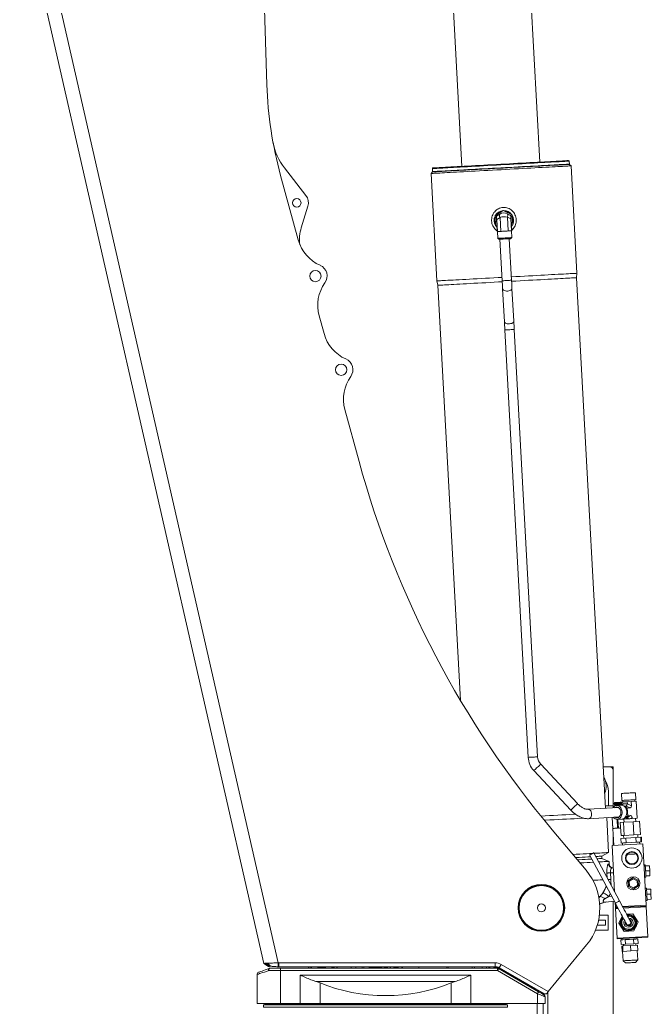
# Model space of a CAD drawing. Header units: millimetres. Extents: x 157 to 416, y 629 to 713.
# Drawn here: x 157.62 to 173.83, y 657.52 to 682.86 of the extents above; entities that cross this region are included whole.
import ezdxf

# ---------------------------------------------------------------- set-up
doc = ezdxf.new("R2010")
doc.units = ezdxf.units.MM

msp = doc.modelspace()

# ---------------------------------------------------------------- linework, layer by layer
at = {"color": 8, "linetype": 'Continuous', "lineweight": 15}
for p, q in [((157.969, 686.195), (164.25, 658.66)), ((173.083, 662.703), (173.098, 662.729)), ((173.105, 662.347), (173.103, 662.35)), ((172.698, 660.837), (172.691, 660.962)), ((172.486, 660.326), (172.518, 660.362)), ((172.743, 660.364), (172.813, 660.368)), ((166.609, 658.559), (166.609, 658.544)), ((166.889, 658.559), (166.889, 658.544)), ((166.915, 658.559), (166.915, 658.519)), ((171.172, 657.903), (171.172, 656.509))]:
    msp.add_line(p, q, dxfattribs=at)
at = {"color": 7, "linetype": 'Continuous', "lineweight": 15}
for p, q in [((157.618, 686.114), (163.885, 658.64)), ((163.805, 686.055), (163.962, 681.19)), ((168.589, 686.063), (168.969, 679.096)), ((170.966, 679.205), (170.586, 686.172)), ((171.73, 679.155), (171.726, 679.231)), ((171.772, 679.109), (171.73, 679.147)), ((171.923, 676.353), (171.772, 679.109)), ((164.314, 678.866), (164.769, 677.207)), ((164.965, 678.347), (164.412, 679.058)), ((168.216, 678.955), (168.178, 678.913)), ((168.178, 678.913), (168.328, 676.157)), ((168.211, 679.039), (168.215, 678.963)), ((164.845, 677.523), (165.015, 678.074)), ((170.032, 677.966), (169.819, 677.828)), ((169.86, 677.819), (169.943, 677.872)), ((170.259, 677.852), (170.032, 677.966)), ((170.131, 677.882), (170.219, 677.838)), ((170.273, 677.598), (170.259, 677.852)), ((169.819, 677.828), (169.833, 677.574)), ((169.855, 677.731), (169.872, 677.423)), ((169.947, 677.786), (169.865, 677.732)), ((169.865, 677.732), (169.882, 677.423)), ((169.947, 677.786), (169.967, 677.428)), ((170.136, 677.796), (170.156, 677.438)), ((170.224, 677.752), (170.136, 677.796)), ((170.224, 677.752), (170.241, 677.443)), ((170.234, 677.752), (170.224, 677.752)), ((170.234, 677.752), (170.251, 677.444)), ((170.244, 677.579), (170.273, 677.598)), ((169.833, 677.574), (169.864, 677.558)), ((169.967, 677.428), (169.882, 677.423)), ((169.884, 677.424), (169.893, 677.249)), ((170.241, 677.443), (170.156, 677.438)), ((170.249, 677.268), (170.239, 677.443)), ((170.241, 677.443), (170.251, 677.444)), ((169.893, 677.249), (169.919, 677.225)), ((169.945, 677.227), (170.003, 676.161)), ((170.243, 676.174), (170.184, 677.24)), ((170.225, 677.242), (170.249, 677.268)), ((171.909, 676.239), (171.923, 676.353)), ((168.328, 676.157), (168.354, 676.045)), ((172.653, 662.622), (171.909, 676.239)), ((168.354, 676.045), (168.936, 665.387)), ((170.014, 675.951), (170.061, 675.108)), ((170.3, 675.121), (170.254, 675.964)), ((165.303, 675.263), (165.429, 674.804)), ((170.072, 674.898), (170.671, 663.932)), ((170.91, 663.945), (170.312, 674.911)), ((165.963, 672.859), (166.329, 671.525)), ((171.939, 662.744), (170.991, 663.756)), ((172.594, 663.69), (172.712, 663.69)), ((172.772, 663.69), (172.594, 663.69)), ((172.594, 663.689), (172.772, 663.689)), ((172.852, 663.689), (172.772, 663.689)), ((172.852, 663.609), (172.852, 663.689)), ((170.816, 663.592), (171.764, 662.58)), ((172.852, 663.609), (172.852, 662.689)), ((172.732, 662.689), (172.732, 663.059)), ((173.062, 663.005), (173.072, 662.826)), ((173.432, 662.845), (173.422, 663.025)), ((172.995, 662.641), (172.203, 662.598)), ((172.732, 662.689), (172.649, 662.689)), ((172.649, 662.688), (172.852, 662.688)), ((172.852, 662.689), (172.732, 662.689)), ((172.852, 662.688), (172.852, 662.689)), ((172.852, 662.649), (172.852, 662.688)), ((172.895, 662.772), (172.876, 662.751)), ((172.876, 662.751), (172.877, 662.731)), ((172.887, 662.731), (172.888, 662.709)), ((172.936, 662.712), (172.936, 662.71)), ((173.058, 662.705), (172.938, 662.698)), ((173.062, 662.785), (173.094, 662.787)), ((173.067, 662.705), (173.062, 662.785)), ((173.094, 662.787), (173.154, 662.79)), ((173.097, 662.737), (173.094, 662.787)), ((173.097, 662.737), (173.216, 662.743)), ((173.102, 662.827), (173.104, 662.787)), ((173.146, 662.679), (173.134, 662.679)), ((173.146, 662.679), (173.179, 662.681)), ((173.215, 662.631), (173.146, 662.679)), ((173.154, 662.79), (173.213, 662.793)), ((173.289, 662.635), (173.184, 662.682)), ((173.213, 662.793), (173.315, 662.799)), ((173.216, 662.743), (173.213, 662.793)), ((173.215, 662.631), (173.289, 662.635)), ((173.226, 662.435), (173.215, 662.631)), ((173.216, 662.736), (173.321, 662.689)), ((173.315, 662.799), (173.446, 662.806)), ((173.321, 662.689), (173.315, 662.799)), ((173.404, 662.804), (173.402, 662.844)), ((173.47, 662.367), (173.446, 662.806)), ((172.216, 662.358), (173.008, 662.402)), ((172.735, 661.489), (172.686, 662.384)), ((172.826, 662.392), (172.865, 661.673)), ((172.826, 662.392), (172.841, 662.108)), ((173.15, 662.379), (173.162, 662.38)), ((173.162, 662.38), (173.226, 662.435)), ((173.162, 662.38), (173.201, 662.382)), ((173.201, 662.382), (173.3, 662.439)), ((173.226, 662.435), (173.3, 662.439)), ((173.337, 662.389), (173.28, 662.356)), ((173.339, 662.36), (173.337, 662.389)), ((172.965, 662.115), (172.953, 662.339)), ((172.957, 662.339), (173.078, 662.345)), ((172.975, 662.34), (172.987, 662.116)), ((173.034, 662.263), (173.113, 662.267)), ((173.034, 662.263), (173.053, 661.923)), ((173.086, 662.346), (173.105, 662.347)), ((173.086, 662.346), (173.086, 662.346)), ((173.111, 662.355), (173.114, 662.347)), ((173.113, 662.267), (173.361, 662.281)), ((173.113, 662.267), (173.131, 661.928)), ((173.114, 662.347), (173.178, 662.351)), ((173.128, 662.348), (173.133, 662.268)), ((173.178, 662.351), (173.241, 662.354)), ((173.28, 662.356), (173.339, 662.36)), ((173.339, 662.36), (173.47, 662.367)), ((173.361, 662.281), (173.531, 662.29)), ((173.361, 662.281), (173.379, 661.941)), ((173.432, 662.284), (173.428, 662.364)), ((173.531, 662.29), (173.549, 661.95)), ((171.286, 662.073), (172.159, 661.033)), ((172.852, 661.672), (172.852, 661.903)), ((173.131, 661.928), (173.053, 661.923)), ((173.121, 661.927), (173.125, 661.857)), ((173.379, 661.941), (173.131, 661.928)), ((173.432, 661.874), (173.178, 661.86)), ((173.549, 661.95), (173.379, 661.941)), ((173.558, 661.881), (173.432, 661.874)), ((173.438, 661.754), (173.432, 661.874)), ((173.485, 661.877), (173.481, 661.947)), ((173.576, 661.882), (173.558, 661.881)), ((173.565, 661.761), (173.558, 661.881)), ((173.583, 661.762), (173.576, 661.882)), ((173.614, 661.714), (172.825, 661.67)), ((172.825, 661.67), (172.89, 660.479)), ((173.178, 661.86), (173.051, 661.853)), ((173.058, 661.733), (173.051, 661.853)), ((173.121, 661.737), (173.058, 661.733)), ((173.092, 661.735), (173.094, 661.685)), ((173.185, 661.74), (173.121, 661.737)), ((173.185, 661.74), (173.178, 661.86)), ((173.311, 661.747), (173.185, 661.74)), ((173.438, 661.754), (173.311, 661.747)), ((173.502, 661.757), (173.438, 661.754)), ((173.565, 661.761), (173.502, 661.757)), ((173.534, 661.709), (173.531, 661.759)), ((173.583, 661.762), (173.565, 661.761)), ((173.7, 660.136), (173.614, 661.714)), ((172.248, 661.426), (172.908, 660.191)), ((173.013, 660.248), (172.354, 661.482)), ((172.559, 661.396), (172.735, 661.489)), ((172.563, 661.336), (172.559, 661.396)), ((172.747, 661.262), (172.563, 661.336)), ((172.751, 661.192), (172.747, 661.262)), ((172.852, 661.097), (172.852, 661.17)), ((173.675, 661.176), (173.643, 661.174)), ((173.677, 661.146), (173.783, 661.152)), ((173.79, 661.022), (173.783, 661.152)), ((172.78, 660.967), (172.863, 660.972)), ((172.78, 660.967), (172.789, 660.802)), ((172.825, 661.097), (172.856, 661.097)), ((173.661, 660.855), (173.692, 660.857)), ((173.684, 661.016), (173.79, 661.022)), ((173.691, 660.887), (173.797, 660.892)), ((173.797, 660.892), (173.79, 661.022)), ((173.36, 660.849), (173.235, 660.767)), ((173.235, 660.767), (173.243, 660.617)), ((173.243, 660.617), (173.377, 660.549)), ((173.362, 660.814), (173.266, 660.751)), ((173.266, 660.751), (173.272, 660.636)), ((173.272, 660.636), (173.375, 660.583)), ((173.494, 660.781), (173.36, 660.849)), ((173.465, 660.762), (173.362, 660.814)), ((173.375, 660.583), (173.472, 660.646)), ((173.377, 660.549), (173.503, 660.631)), ((173.472, 660.646), (173.465, 660.762)), ((173.503, 660.631), (173.494, 660.781)), ((172.743, 660.364), (172.639, 660.303)), ((173.708, 660.577), (173.676, 660.575)), ((173.709, 660.547), (173.815, 660.553)), ((173.716, 660.417), (173.822, 660.423)), ((173.822, 660.423), (173.815, 660.553)), ((173.829, 660.293), (173.822, 660.423)), ((172.657, 660.216), (172.879, 660.244)), ((172.852, 656.69), (172.852, 660.241)), ((172.905, 660.195), (172.911, 660.093)), ((172.911, 660.093), (172.959, 660.095)), ((172.912, 660.073), (172.911, 660.093)), ((173.091, 660.103), (173.7, 660.136)), ((173.701, 660.116), (173.101, 660.083)), ((173.702, 660.096), (173.112, 660.064)), ((173.693, 660.256), (173.725, 660.257)), ((173.7, 660.136), (173.701, 660.116)), ((173.701, 660.116), (173.702, 660.096)), ((173.702, 660.096), (173.743, 659.337)), ((173.724, 660.287), (173.829, 660.293)), ((172.497, 659.879), (172.722, 659.879)), ((172.722, 659.879), (172.722, 659.499)), ((172.969, 660.076), (172.912, 660.073)), ((172.913, 660.053), (172.912, 660.073)), ((172.98, 660.057), (172.913, 660.053)), ((172.955, 659.294), (172.913, 660.053)), ((172.994, 659.677), (173.086, 659.858)), ((173.197, 659.905), (173.355, 659.914)), ((173.355, 659.914), (173.493, 659.704)), ((172.657, 659.627), (172.443, 659.627)), ((172.476, 659.752), (172.657, 659.752)), ((172.657, 659.752), (172.657, 659.627)), ((173.131, 659.467), (172.994, 659.677)), ((173.493, 659.704), (173.379, 659.48)), ((172.722, 659.499), (172.397, 659.499)), ((172.955, 659.294), (173.743, 659.337)), ((173.379, 659.48), (173.131, 659.467)), ((173.255, 659.471), (173.22, 659.472)), ((173.291, 659.476), (173.255, 659.471)), ((173.743, 659.337), (173.745, 659.317)), ((172.169, 659.117), (171.186, 657.92)), ((172.956, 659.274), (172.955, 659.294)), ((173.745, 659.317), (172.956, 659.274)), ((173.048, 659.249), (173.103, 659.252)), ((173.048, 659.249), (173.054, 659.129)), ((173.054, 659.129), (173.164, 659.135)), ((173.076, 659.281), (173.077, 659.251)), ((173.097, 659.091), (173.077, 659.09)), ((173.084, 658.951), (173.077, 659.09)), ((173.295, 659.102), (173.097, 659.091)), ((173.104, 658.952), (173.097, 659.091)), ((173.103, 659.252), (173.157, 659.255)), ((173.114, 659.132), (173.116, 659.092)), ((173.157, 659.255), (173.267, 659.261)), ((173.157, 659.255), (173.164, 659.135)), ((173.164, 659.135), (173.383, 659.147)), ((173.267, 659.261), (173.376, 659.267)), ((173.474, 659.112), (173.295, 659.102)), ((173.303, 658.963), (173.295, 659.102)), ((173.376, 659.267), (173.431, 659.27)), ((173.376, 659.267), (173.383, 659.147)), ((173.383, 659.147), (173.492, 659.153)), ((173.431, 659.27), (173.486, 659.273)), ((173.435, 659.11), (173.433, 659.15)), ((173.457, 659.271), (173.455, 659.301)), ((173.482, 658.972), (173.474, 659.112)), ((173.486, 659.273), (173.492, 659.153)), ((173.104, 658.952), (173.084, 658.951)), ((173.095, 658.951), (173.109, 658.712)), ((173.303, 658.963), (173.104, 658.952)), ((173.482, 658.972), (173.303, 658.963)), ((173.484, 658.732), (173.471, 658.972)), ((163.885, 658.64), (164.005, 658.565)), ((163.928, 658.65), (163.981, 658.654)), ((163.928, 658.65), (164.036, 658.572)), ((163.981, 658.654), (164.059, 658.572)), ((164.25, 658.66), (164.248, 658.56)), ((164.25, 658.66), (164.273, 658.659)), ((164.273, 658.659), (169.826, 658.659)), ((164.273, 658.659), (164.273, 658.559)), ((169.826, 658.659), (169.826, 658.559)), ((169.976, 658.619), (169.926, 658.532)), ((169.976, 658.619), (171.186, 657.92)), ((173.109, 658.712), (173.172, 658.655)), ((173.427, 658.669), (173.484, 658.732)), ((163.709, 658.361), (163.709, 657.619)), ((164.309, 658.459), (164.01, 658.459)), ((164.059, 658.572), (164.036, 658.572)), ((164.04, 658.519), (164.309, 658.519)), ((164.273, 658.559), (164.248, 658.56)), ((164.248, 658.56), (164.273, 658.559)), ((169.826, 658.559), (164.273, 658.559)), ((164.309, 658.459), (164.309, 658.519)), ((164.309, 658.519), (169.881, 658.519)), ((169.881, 658.459), (164.309, 658.459)), ((164.309, 658.459), (164.309, 657.619)), ((164.819, 658.343), (164.819, 657.619)), ((164.819, 658.343), (169.2, 658.343)), ((165.033, 658.559), (165.025, 658.519)), ((165.048, 658.559), (165.04, 658.519)), ((165.702, 658.519), (165.656, 658.559)), ((165.763, 658.54), (165.741, 658.559)), ((165.763, 658.519), (165.763, 658.54)), ((166.129, 658.559), (166.129, 658.519)), ((166.249, 658.559), (166.249, 658.519)), ((166.409, 658.559), (166.409, 658.556)), ((166.409, 658.556), (166.409, 658.519)), ((166.449, 658.519), (166.449, 658.559)), ((166.729, 658.522), (166.529, 658.522)), ((166.889, 658.544), (166.609, 658.544)), ((166.729, 658.538), (166.729, 658.522)), ((166.889, 658.519), (166.889, 658.544)), ((166.909, 658.519), (166.909, 658.559)), ((167.124, 658.519), (167.124, 658.559)), ((167.139, 658.559), (167.139, 658.519)), ((167.429, 658.519), (167.429, 658.559)), ((167.446, 658.559), (167.447, 658.519)), ((167.867, 658.519), (167.866, 658.559)), ((168.584, 658.519), (168.585, 658.559)), ((169.2, 658.343), (169.2, 657.619)), ((169.229, 658.562), (169.229, 658.519)), ((169.289, 658.556), (169.289, 658.519)), ((169.29, 658.554), (169.308, 658.559)), ((169.292, 658.519), (169.292, 658.555)), ((169.492, 658.559), (169.492, 658.519)), ((169.602, 658.559), (169.602, 658.519)), ((169.668, 658.519), (169.653, 658.559)), ((169.696, 658.519), (169.681, 658.559)), ((169.791, 658.559), (169.791, 658.536)), ((169.791, 658.536), (169.816, 658.536)), ((169.816, 658.559), (169.816, 658.519)), ((169.842, 658.556), (169.842, 658.519)), ((169.867, 658.556), (169.867, 658.519)), ((169.881, 658.459), (169.881, 658.519)), ((170.909, 657.865), (169.881, 658.459)), ((169.892, 658.548), (169.892, 658.518)), ((169.911, 658.511), (170.939, 657.917)), ((169.912, 658.539), (169.912, 658.51)), ((171.078, 657.867), (169.926, 658.532)), ((165.223, 658.18), (168.796, 658.18)), ((165.328, 658.142), (165.328, 657.619)), ((168.691, 658.142), (168.691, 657.619)), ((170.902, 657.968), (170.902, 657.939)), ((170.909, 657.865), (170.909, 657.619)), ((171.052, 657.852), (171.052, 657.882)), ((171.186, 657.92), (171.154, 657.881)), ((163.709, 657.619), (164.309, 657.619)), ((163.959, 657.608), (163.879, 657.579)), ((163.879, 657.579), (163.879, 657.519)), ((170.139, 657.579), (163.879, 657.579)), ((170.06, 657.608), (163.959, 657.608)), ((164.009, 657.619), (164.009, 657.608)), ((164.009, 657.619), (164.009, 657.608)), ((164.309, 657.619), (164.819, 657.619)), ((164.819, 657.619), (165.328, 657.619)), ((165.328, 657.619), (168.691, 657.619)), ((168.691, 657.619), (169.2, 657.619)), ((169.2, 657.619), (170.909, 657.619)), ((170.009, 657.608), (170.009, 657.619)), ((170.009, 657.608), (170.009, 657.619)), ((170.139, 657.579), (170.06, 657.608)), ((170.139, 657.519), (170.139, 657.579)), ((170.902, 657.619), (170.902, 657.091)), ((170.909, 657.619), (171.109, 657.619)), ((171.052, 656.532), (171.052, 657.619)), ((171.109, 657.784), (171.109, 657.619)), ((170.139, 657.519), (163.879, 657.519))]:
    msp.add_line(p, q, dxfattribs=at)
at = {"color": 7, "linetype": 'Continuous', "lineweight": 15, "flags": 128}
for points in [[(168.178, 678.913), (168.181, 678.913), (168.192, 678.914), (168.21, 678.914), (168.234, 678.916), (168.266, 678.918), (168.304, 678.92), (168.349, 678.922), (168.4, 678.925), (168.458, 678.928), (168.521, 678.931), (168.59, 678.935), (168.665, 678.939), (168.745, 678.944), (168.829, 678.948), (168.919, 678.953), (169.012, 678.958), (169.109, 678.964), (169.21, 678.969), (169.313, 678.975), (169.42, 678.981), (169.528, 678.986), (169.638, 678.992), (169.75, 678.999), (169.862, 679.005), (169.975, 679.011), (170.088, 679.017), (170.2, 679.023), (170.312, 679.029), (170.422, 679.035), (170.531, 679.041), (170.637, 679.047), (170.74, 679.053), (170.841, 679.058), (170.938, 679.063), (171.032, 679.069), (171.121, 679.073), (171.205, 679.078), (171.285, 679.082), (171.36, 679.086), (171.429, 679.09), (171.493, 679.094), (171.55, 679.097), (171.601, 679.1), (171.646, 679.102), (171.684, 679.104), (171.716, 679.106), (171.741, 679.107), (171.758, 679.108), (171.769, 679.109), (171.772, 679.109)], [(168.216, 678.955), (168.216, 678.955), (168.221, 678.955), (168.233, 678.956), (168.253, 678.957), (168.279, 678.958), (168.312, 678.96), (168.352, 678.962), (168.398, 678.965), (168.451, 678.968), (168.51, 678.971), (168.574, 678.974), (168.645, 678.978), (168.72, 678.982), (168.801, 678.987), (168.887, 678.991), (168.976, 678.996), (169.07, 679.002), (169.168, 679.007), (169.268, 679.012), (169.372, 679.018), (169.478, 679.024), (169.586, 679.03), (169.695, 679.036), (169.806, 679.042), (169.917, 679.048), (170.029, 679.054), (170.14, 679.06), (170.251, 679.066), (170.36, 679.072), (170.468, 679.078), (170.574, 679.084), (170.678, 679.089), (170.778, 679.095), (170.876, 679.1), (170.969, 679.105), (171.059, 679.11), (171.145, 679.115), (171.225, 679.119), (171.301, 679.123), (171.371, 679.127), (171.436, 679.131), (171.495, 679.134), (171.548, 679.137), (171.594, 679.139), (171.634, 679.142), (171.667, 679.143), (171.693, 679.145), (171.712, 679.146), (171.725, 679.146), (171.73, 679.147), (171.73, 679.147)], [(169.967, 679.151), (169.857, 679.145), (169.747, 679.139), (169.638, 679.133), (169.53, 679.127), (169.424, 679.121), (169.32, 679.115), (169.219, 679.11), (169.121, 679.104), (169.026, 679.099), (168.935, 679.094), (168.848, 679.09), (168.766, 679.085), (168.688, 679.081), (168.616, 679.077), (168.549, 679.073), (168.488, 679.07), (168.433, 679.067), (168.383, 679.064), (168.341, 679.062), (168.305, 679.06), (168.275, 679.058), (168.253, 679.057), (168.237, 679.056), (168.228, 679.056), (168.226, 679.056)], [(171.709, 679.246), (171.707, 679.246), (171.698, 679.245), (171.682, 679.244), (171.66, 679.243), (171.63, 679.241), (171.594, 679.239), (171.552, 679.237), (171.502, 679.234), (171.447, 679.231), (171.386, 679.228), (171.319, 679.224), (171.247, 679.221), (171.169, 679.216), (171.087, 679.212), (171, 679.207), (170.909, 679.202), (170.814, 679.197), (170.716, 679.192), (170.615, 679.186), (170.511, 679.18), (170.405, 679.175), (170.297, 679.169), (170.188, 679.163), (170.078, 679.157), (169.967, 679.151)], [(169.947, 677.786), (169.941, 677.8), (169.936, 677.814), (169.933, 677.827), (169.931, 677.84), (169.931, 677.851), (169.933, 677.86), (169.937, 677.867), (169.943, 677.872)], [(170.136, 677.796), (170.141, 677.811), (170.144, 677.825), (170.146, 677.839), (170.146, 677.851), (170.145, 677.862), (170.142, 677.871), (170.137, 677.878), (170.131, 677.882)], [(169.851, 677.801), (169.851, 677.799), (169.851, 677.794), (169.852, 677.786), (169.852, 677.776), (169.853, 677.763), (169.854, 677.748), (169.855, 677.731)], [(169.865, 677.732), (169.863, 677.732), (169.861, 677.732), (169.859, 677.732), (169.857, 677.732), (169.856, 677.732), (169.855, 677.731), (169.855, 677.731), (169.855, 677.731)], [(170.234, 677.752), (170.233, 677.768), (170.232, 677.783), (170.232, 677.796), (170.231, 677.807), (170.231, 677.815), (170.23, 677.82), (170.23, 677.821)], [(170.245, 677.561), (170.255, 677.575), (170.266, 677.593)], [(169.841, 677.57), (169.853, 677.553), (169.865, 677.54)], [(169.882, 677.423), (169.879, 677.423), (169.877, 677.423), (169.876, 677.423), (169.874, 677.423), (169.873, 677.423), (169.872, 677.423), (169.872, 677.423), (169.872, 677.423)], [(170.156, 677.438), (170.134, 677.437), (170.11, 677.436), (170.086, 677.435), (170.061, 677.433), (170.037, 677.432), (170.012, 677.431), (169.989, 677.429), (169.967, 677.428)], [(169.893, 677.249), (169.897, 677.249), (169.907, 677.25), (169.925, 677.251), (169.948, 677.252), (169.977, 677.253), (170.009, 677.255), (170.044, 677.257), (170.08, 677.259), (170.115, 677.261), (170.149, 677.263), (170.18, 677.264), (170.206, 677.266), (170.226, 677.267), (170.24, 677.268), (170.248, 677.268), (170.249, 677.268)], [(169.919, 677.225), (169.923, 677.225), (169.934, 677.226), (169.951, 677.227), (169.973, 677.228), (170.001, 677.23), (170.031, 677.231), (170.064, 677.233), (170.097, 677.235), (170.129, 677.237), (170.158, 677.238), (170.183, 677.24), (170.203, 677.241), (170.217, 677.241), (170.224, 677.242), (170.225, 677.242)], [(170.238, 676.261), (170.238, 676.261), (170.351, 676.267), (170.462, 676.273), (170.573, 676.279), (170.681, 676.285), (170.787, 676.291), (170.891, 676.297), (170.991, 676.302), (171.089, 676.308), (171.182, 676.313), (171.271, 676.318), (171.356, 676.322), (171.436, 676.327), (171.51, 676.331), (171.58, 676.334), (171.643, 676.338), (171.701, 676.341), (171.752, 676.344), (171.797, 676.346), (171.835, 676.348), (171.866, 676.35), (171.891, 676.351), (171.909, 676.352), (171.919, 676.353), (171.923, 676.353)], [(168.328, 676.157), (168.332, 676.157), (168.342, 676.158), (168.36, 676.159), (168.385, 676.16), (168.416, 676.162), (168.454, 676.164), (168.499, 676.166), (168.551, 676.169), (168.608, 676.172), (168.672, 676.176), (168.741, 676.179), (168.815, 676.183), (168.895, 676.188), (168.98, 676.192), (169.069, 676.197), (169.163, 676.202), (169.26, 676.208), (169.36, 676.213), (169.464, 676.219), (169.57, 676.225), (169.679, 676.231), (169.789, 676.237), (169.9, 676.243), (169.998, 676.248)], [(168.354, 676.045), (168.358, 676.045), (168.368, 676.045), (168.386, 676.046), (168.41, 676.048), (168.441, 676.049), (168.479, 676.051), (168.524, 676.054), (168.574, 676.057), (168.631, 676.06), (168.694, 676.063), (168.762, 676.067), (168.836, 676.071), (168.915, 676.075), (168.999, 676.08), (169.087, 676.085), (169.179, 676.09), (169.276, 676.095), (169.375, 676.1), (169.477, 676.106), (169.583, 676.112), (169.69, 676.118), (169.799, 676.124), (169.909, 676.13), (170.004, 676.135)], [(170.003, 676.161), (170.005, 676.133), (170.006, 676.106), (170.008, 676.079), (170.009, 676.052), (170.01, 676.026), (170.012, 676), (170.013, 675.975), (170.014, 675.951)], [(170.254, 675.964), (170.253, 675.988), (170.251, 676.013), (170.25, 676.039), (170.249, 676.065), (170.247, 676.092), (170.246, 676.119), (170.244, 676.146), (170.243, 676.174)], [(170.244, 676.148), (170.355, 676.154), (170.465, 676.16), (170.574, 676.166), (170.681, 676.172), (170.786, 676.177), (170.889, 676.183), (170.988, 676.188), (171.084, 676.194), (171.176, 676.199), (171.265, 676.204), (171.348, 676.208), (171.427, 676.212), (171.501, 676.217), (171.57, 676.22), (171.632, 676.224), (171.689, 676.227), (171.74, 676.23), (171.784, 676.232), (171.822, 676.234), (171.853, 676.236), (171.878, 676.237), (171.895, 676.238), (171.906, 676.239), (171.909, 676.239)], [(170.061, 675.108), (170.062, 675.084), (170.063, 675.059), (170.065, 675.033), (170.066, 675.007), (170.068, 674.98), (170.069, 674.953), (170.07, 674.926), (170.072, 674.898)], [(170.312, 674.911), (170.31, 674.939), (170.309, 674.966), (170.307, 674.993), (170.306, 675.02), (170.304, 675.046), (170.303, 675.072), (170.301, 675.097), (170.3, 675.121)], [(173.122, 663.009), (173.097, 663.007), (173.079, 663.006), (173.067, 663.006), (173.062, 663.005), (173.062, 663.005)], [(173.422, 663.025), (173.421, 663.025), (173.415, 663.025), (173.402, 663.024), (173.382, 663.023), (173.356, 663.021), (173.326, 663.02), (173.292, 663.018), (173.256, 663.016), (173.22, 663.014), (173.184, 663.012), (173.151, 663.01), (173.122, 663.009)], [(172.841, 662.633), (172.853, 662.65), (172.874, 662.672), (172.898, 662.688), (172.924, 662.696), (172.951, 662.698), (172.978, 662.692), (173.004, 662.679), (173.027, 662.66), (173.047, 662.634), (173.063, 662.604), (173.074, 662.571), (173.08, 662.535), (173.081, 662.498), (173.076, 662.463), (173.066, 662.43), (173.051, 662.4), (173.032, 662.375), (173.009, 662.356), (172.984, 662.344), (172.957, 662.339), (172.957, 662.339)], [(173.064, 662.761), (173.047, 662.76), (173.01, 662.758), (172.976, 662.756), (172.945, 662.755), (172.919, 662.753), (172.898, 662.752), (172.884, 662.751), (172.877, 662.751), (172.876, 662.751)], [(173.065, 662.741), (173.048, 662.74), (173.011, 662.738), (172.977, 662.736), (172.946, 662.735), (172.92, 662.733), (172.899, 662.732), (172.885, 662.731), (172.878, 662.731), (172.877, 662.731)], [(173.066, 662.719), (173.041, 662.718), (173.005, 662.716), (172.973, 662.714), (172.944, 662.712), (172.92, 662.711), (172.903, 662.71), (172.892, 662.71), (172.888, 662.709)], [(172.888, 662.635), (172.896, 662.642), (172.917, 662.653), (172.94, 662.658), (172.963, 662.656), (172.986, 662.647), (173.006, 662.631), (173.024, 662.61), (173.038, 662.584), (173.047, 662.555), (173.051, 662.524), (173.051, 662.493), (173.045, 662.463), (173.034, 662.436), (173.018, 662.413), (173, 662.395), (172.978, 662.383), (172.955, 662.379), (172.955, 662.379)], [(173.063, 662.781), (173.03, 662.779), (172.995, 662.777), (172.965, 662.776), (172.938, 662.774), (172.917, 662.773), (172.903, 662.772), (172.896, 662.772), (172.895, 662.772)], [(173.066, 662.717), (173.043, 662.716), (173.01, 662.714), (172.98, 662.712), (172.955, 662.711), (172.936, 662.71), (172.924, 662.709), (172.92, 662.709)], [(173.058, 662.705), (173.072, 662.705), (173.098, 662.699), (173.124, 662.686), (173.147, 662.666), (173.167, 662.641), (173.183, 662.611), (173.195, 662.577), (173.201, 662.541), (173.201, 662.505), (173.197, 662.469), (173.186, 662.436), (173.171, 662.406), (173.152, 662.382), (173.13, 662.363), (173.104, 662.35), (173.078, 662.345), (173.078, 662.345)], [(173.132, 662.829), (173.107, 662.828), (173.089, 662.827), (173.077, 662.826), (173.072, 662.826), (173.072, 662.826)], [(173.432, 662.845), (173.431, 662.845), (173.425, 662.845), (173.411, 662.844), (173.391, 662.843), (173.366, 662.842), (173.335, 662.84), (173.302, 662.838), (173.266, 662.836), (173.23, 662.834), (173.194, 662.832), (173.161, 662.831), (173.132, 662.829)], [(170.996, 662.425), (171.104, 662.431), (171.214, 662.437), (171.323, 662.443), (171.43, 662.449), (171.535, 662.455), (171.638, 662.46), (171.737, 662.466), (171.833, 662.471), (171.886, 662.474)], [(171.084, 662.317), (171.113, 662.318), (171.224, 662.324), (171.334, 662.33), (171.443, 662.336), (171.549, 662.342), (171.653, 662.348), (171.753, 662.353), (171.85, 662.358), (171.944, 662.363), (172.033, 662.368), (172.097, 662.372)], [(173.114, 662.347), (173.112, 662.347), (173.109, 662.347), (173.105, 662.347)], [(173.28, 662.356), (173.267, 662.356), (173.254, 662.355), (173.241, 662.354)], [(172.965, 662.115), (172.939, 662.113), (172.915, 662.112), (172.895, 662.111), (172.877, 662.11), (172.863, 662.109), (172.852, 662.109), (172.845, 662.108), (172.841, 662.108)], [(173.042, 662.119), (173.016, 662.118), (172.987, 662.116)], [(171.818, 661.439), (171.9, 661.444), (171.994, 661.449), (172.083, 661.454), (172.168, 661.458), (172.247, 661.463), (172.322, 661.467), (172.324, 661.467)], [(171.885, 661.359), (171.893, 661.359), (171.977, 661.364), (172.057, 661.368), (172.132, 661.372), (172.202, 661.376), (172.266, 661.38), (172.272, 661.38)], [(172.272, 661.38), (172.266, 661.38), (172.202, 661.376), (172.132, 661.372), (172.057, 661.368), (171.977, 661.364), (171.893, 661.359), (171.885, 661.359)], [(172.354, 661.482), (172.35, 661.481), (172.341, 661.476), (172.327, 661.468), (172.31, 661.459), (172.291, 661.449), (172.274, 661.44), (172.26, 661.433), (172.251, 661.428), (172.248, 661.426), (172.248, 661.426)], [(172.361, 661.469), (172.391, 661.47), (172.455, 661.474), (172.512, 661.477), (172.564, 661.48), (172.608, 661.482), (172.647, 661.484), (172.678, 661.486), (172.703, 661.487), (172.72, 661.488), (172.731, 661.489), (172.735, 661.489)], [(172.404, 661.387), (172.423, 661.388), (172.463, 661.39), (172.496, 661.392), (172.522, 661.394), (172.542, 661.395), (172.554, 661.395), (172.559, 661.396), (172.559, 661.396)], [(172.559, 661.396), (172.559, 661.396), (172.554, 661.395), (172.542, 661.395), (172.522, 661.394), (172.496, 661.392), (172.463, 661.39), (172.423, 661.388), (172.404, 661.387)], [(173.328, 661.448), (173.293, 661.446), (173.26, 661.444), (173.23, 661.442), (173.213, 661.441)], [(173.443, 661.454), (173.426, 661.453), (173.395, 661.451), (173.362, 661.449), (173.328, 661.448)], [(172.303, 661.322), (172.269, 661.32), (172.205, 661.316), (172.135, 661.312), (172.06, 661.308), (171.98, 661.304), (171.934, 661.301)], [(172.347, 661.24), (172.335, 661.239), (172.26, 661.235), (172.18, 661.231), (172.095, 661.226), (172.006, 661.221), (172.001, 661.221)], [(172.563, 661.336), (172.562, 661.336), (172.557, 661.335), (172.545, 661.335), (172.525, 661.334), (172.499, 661.332), (172.466, 661.33), (172.436, 661.329)], [(172.747, 661.262), (172.743, 661.261), (172.733, 661.261), (172.715, 661.26), (172.691, 661.259), (172.659, 661.257), (172.621, 661.255), (172.576, 661.252), (172.525, 661.25), (172.479, 661.247)], [(173.675, 661.176), (173.675, 661.176), (173.675, 661.17), (173.676, 661.157), (173.677, 661.138), (173.678, 661.113), (173.68, 661.083), (173.682, 661.051), (173.684, 661.016)], [(173.684, 661.016), (173.686, 660.982), (173.687, 660.949), (173.689, 660.92), (173.69, 660.895), (173.691, 660.875), (173.692, 660.862), (173.692, 660.857), (173.692, 660.857)], [(173.708, 660.577), (173.708, 660.577), (173.708, 660.571), (173.709, 660.558), (173.71, 660.539), (173.711, 660.514), (173.713, 660.484), (173.715, 660.452), (173.716, 660.417)], [(173.716, 660.417), (173.718, 660.383), (173.72, 660.35), (173.722, 660.321), (173.723, 660.295), (173.724, 660.276), (173.725, 660.263), (173.725, 660.258), (173.725, 660.257)], [(172.908, 660.191), (172.939, 660.132), (172.971, 660.073), (173.001, 660.016), (173.03, 659.962), (173.058, 659.91), (173.084, 659.861), (173.108, 659.817), (173.129, 659.777), (173.147, 659.743), (173.162, 659.714), (173.175, 659.692), (173.183, 659.675), (173.189, 659.665), (173.191, 659.662)], [(173.296, 659.719), (173.295, 659.722), (173.289, 659.732), (173.28, 659.748), (173.268, 659.771), (173.253, 659.8), (173.235, 659.834), (173.213, 659.874), (173.19, 659.918), (173.164, 659.966), (173.136, 660.018), (173.107, 660.073), (173.076, 660.13), (173.045, 660.189), (173.013, 660.248)], [(173.164, 659.711), (173.164, 659.71), (173.162, 659.686)], [(163.885, 658.64), (163.886, 658.64), (163.888, 658.641), (163.891, 658.642), (163.896, 658.643), (163.902, 658.644), (163.91, 658.646), (163.918, 658.648), (163.928, 658.65)], [(173.109, 658.712), (173.112, 658.712), (173.123, 658.712), (173.14, 658.713), (173.164, 658.715), (173.192, 658.716), (173.224, 658.718), (173.26, 658.72), (173.296, 658.722), (173.333, 658.724), (173.368, 658.726), (173.401, 658.727), (173.429, 658.729), (173.452, 658.73), (173.47, 658.731), (173.48, 658.732), (173.484, 658.732), (173.484, 658.732)], [(173.427, 658.669), (173.426, 658.669), (173.419, 658.668), (173.405, 658.668), (173.384, 658.666), (173.359, 658.665), (173.33, 658.664), (173.3, 658.662), (173.269, 658.66), (173.24, 658.659), (173.215, 658.657), (173.194, 658.656), (173.18, 658.655), (173.173, 658.655), (173.172, 658.655)], [(164.01, 658.459), (163.952, 658.44), (163.898, 658.422), (163.85, 658.407), (163.808, 658.393), (163.773, 658.382), (163.746, 658.372), (163.726, 658.366), (163.714, 658.362), (163.709, 658.361)], [(163.749, 658.417), (163.753, 658.418), (163.764, 658.422), (163.782, 658.429), (163.806, 658.438), (163.838, 658.449), (163.876, 658.463), (163.919, 658.479), (163.967, 658.496), (164.02, 658.515)], [(164.036, 658.572), (164.029, 658.57), (164.022, 658.569), (164.017, 658.568), (164.013, 658.567), (164.009, 658.566), (164.007, 658.565), (164.005, 658.565), (164.005, 658.565)], [(164.01, 658.459), (164.008, 658.469), (164.007, 658.479), (164.006, 658.488), (164.007, 658.496), (164.009, 658.503), (164.012, 658.509), (164.015, 658.513), (164.02, 658.515)], [(164.01, 658.459), (164.011, 658.471), (164.012, 658.482), (164.015, 658.492), (164.019, 658.502), (164.023, 658.509), (164.029, 658.515), (164.034, 658.518), (164.04, 658.519)], [(165.117, 658.559), (165.096, 658.536), (165.084, 658.52)], [(165.655, 658.52), (165.625, 658.556), (165.622, 658.559)], [(166.782, 658.519), (166.763, 658.526), (166.729, 658.538)], [(166.983, 658.559), (166.988, 658.551), (167.001, 658.538), (167.016, 658.533), (167.031, 658.535), (167.046, 658.544), (167.057, 658.559)], [(169.29, 658.554), (169.29, 658.555), (169.289, 658.556), (169.289, 658.559), (169.289, 658.559)], [(169.881, 658.459), (169.887, 658.469), (169.892, 658.479), (169.898, 658.488), (169.902, 658.496), (169.906, 658.502), (169.909, 658.507), (169.91, 658.51), (169.911, 658.511)], [(170.909, 657.865), (170.915, 657.875), (170.921, 657.885), (170.926, 657.894), (170.931, 657.902), (170.934, 657.908), (170.937, 657.913), (170.939, 657.916), (170.939, 657.917)], [(171.109, 657.784), (171.106, 657.786), (171.094, 657.791), (171.076, 657.798), (171.051, 657.808), (171.021, 657.82), (170.986, 657.834), (170.948, 657.85), (170.909, 657.865)], [(170.939, 657.917), (170.967, 657.901), (170.993, 657.886), (171.017, 657.872), (171.038, 657.86), (171.056, 657.85), (171.069, 657.843), (171.077, 657.838), (171.079, 657.836)]]:
    msp.add_lwpolyline(points, dxfattribs=at)
at = {"color": 8, "linetype": 'Continuous', "lineweight": 15, "flags": 128}
for points in [[(169.968, 679.135), (169.857, 679.129), (169.746, 679.123), (169.636, 679.117), (169.527, 679.111), (169.42, 679.105), (169.315, 679.099), (169.213, 679.093), (169.114, 679.088), (169.018, 679.083), (168.926, 679.078), (168.839, 679.073), (168.756, 679.068), (168.677, 679.064), (168.604, 679.06), (168.537, 679.057), (168.475, 679.053), (168.419, 679.05), (168.37, 679.047), (168.327, 679.045), (168.29, 679.043), (168.26, 679.041), (168.238, 679.04), (168.222, 679.039), (168.213, 679.039), (168.211, 679.039)], [(171.726, 679.231), (171.724, 679.231), (171.715, 679.23), (171.699, 679.229), (171.676, 679.228), (171.646, 679.226), (171.61, 679.224), (171.567, 679.222), (171.517, 679.219), (171.462, 679.216), (171.4, 679.213), (171.332, 679.209), (171.259, 679.205), (171.181, 679.201), (171.098, 679.196), (171.01, 679.192), (170.918, 679.187), (170.823, 679.181), (170.724, 679.176), (170.621, 679.17), (170.517, 679.165), (170.41, 679.159), (170.301, 679.153), (170.191, 679.147), (170.08, 679.141), (169.968, 679.135)], [(171.73, 679.155), (171.728, 679.155), (171.719, 679.154), (171.703, 679.153), (171.68, 679.152), (171.651, 679.15), (171.614, 679.148), (171.571, 679.146), (171.522, 679.143), (171.466, 679.14), (171.404, 679.137), (171.336, 679.133), (171.263, 679.129), (171.185, 679.125), (171.102, 679.12), (171.014, 679.116), (170.923, 679.111), (170.827, 679.105), (170.728, 679.1), (170.626, 679.094), (170.521, 679.089), (170.414, 679.083), (170.305, 679.077), (170.195, 679.071), (170.084, 679.065), (169.972, 679.059)], [(169.972, 679.059), (169.861, 679.053), (169.75, 679.047), (169.64, 679.041), (169.531, 679.035), (169.424, 679.029), (169.319, 679.023), (169.217, 679.018), (169.118, 679.012), (169.022, 679.007), (168.931, 679.002), (168.843, 678.997), (168.76, 678.993), (168.682, 678.988), (168.609, 678.984), (168.541, 678.981), (168.479, 678.977), (168.423, 678.974), (168.374, 678.972), (168.331, 678.969), (168.294, 678.967), (168.265, 678.966), (168.242, 678.964), (168.226, 678.963), (168.217, 678.963), (168.215, 678.963)], [(170.003, 676.161), (170.004, 676.161), (170.011, 676.161), (170.026, 676.162), (170.046, 676.163), (170.072, 676.164), (170.1, 676.166), (170.13, 676.168), (170.16, 676.169), (170.187, 676.171), (170.21, 676.172), (170.228, 676.173), (170.239, 676.174), (170.243, 676.174)], [(170.014, 675.951), (170.016, 675.944), (170.024, 675.929), (170.039, 675.917), (170.06, 675.907), (170.086, 675.901), (170.115, 675.897), (170.145, 675.898), (170.174, 675.903), (170.201, 675.91), (170.224, 675.921), (170.241, 675.934), (170.251, 675.949), (170.254, 675.964)], [(170.061, 675.108), (170.062, 675.101), (170.07, 675.086), (170.085, 675.074), (170.106, 675.064), (170.132, 675.058), (170.161, 675.054), (170.191, 675.055), (170.22, 675.06), (170.247, 675.067), (170.27, 675.078), (170.287, 675.091), (170.297, 675.106), (170.3, 675.121)], [(170.072, 674.898), (170.073, 674.898), (170.08, 674.899), (170.095, 674.9), (170.115, 674.901), (170.141, 674.902), (170.169, 674.904), (170.199, 674.905), (170.229, 674.907), (170.256, 674.908), (170.279, 674.91), (170.297, 674.911), (170.308, 674.911), (170.312, 674.911)], [(170.671, 663.932), (170.672, 663.932), (170.679, 663.932), (170.694, 663.933), (170.714, 663.934), (170.74, 663.935), (170.768, 663.937), (170.798, 663.939), (170.828, 663.94), (170.855, 663.942), (170.878, 663.943), (170.896, 663.944), (170.907, 663.945), (170.91, 663.945)], [(170.816, 663.592), (170.817, 663.593), (170.822, 663.598), (170.833, 663.608), (170.848, 663.622), (170.866, 663.639), (170.887, 663.659), (170.909, 663.679), (170.931, 663.699), (170.95, 663.718), (170.967, 663.734), (170.98, 663.746), (170.988, 663.753), (170.991, 663.756), (170.991, 663.756)], [(171.764, 662.58), (171.764, 662.581), (171.77, 662.586), (171.781, 662.596), (171.796, 662.61), (171.814, 662.627), (171.835, 662.647), (171.857, 662.667), (171.878, 662.687), (171.898, 662.706), (171.915, 662.722), (171.928, 662.734), (171.936, 662.741), (171.939, 662.744)], [(172.239, 662.59), (172.217, 662.597), (172.203, 662.598)], [(172.216, 662.358), (172.236, 662.362), (172.256, 662.374), (172.274, 662.391), (172.287, 662.415), (172.296, 662.442), (172.299, 662.472), (172.297, 662.502), (172.289, 662.53), (172.276, 662.555), (172.259, 662.576), (172.239, 662.59)], [(172.587, 660.791), (172.574, 660.79), (172.519, 660.787), (172.457, 660.783), (172.39, 660.78), (172.332, 660.777)], [(172.518, 660.362), (172.486, 660.36), (172.481, 660.36)], [(173.013, 660.248), (173.01, 660.246), (173.001, 660.241), (172.987, 660.234), (172.97, 660.224), (172.951, 660.215), (172.934, 660.205), (172.92, 660.198), (172.911, 660.193), (172.908, 660.191)]]:
    msp.add_lwpolyline(points, dxfattribs=at)
at = {"color": 7, "linetype": 'Continuous', "lineweight": 15}
for centre, radius in [((164.728, 678.163), 0.11), ((165.208, 676.282), 0.145), ((165.869, 673.879), 0.145), ((173.333, 661.348), 0.26), ((173.333, 661.348), 0.167), ((173.333, 661.348), 0.152), ((173.369, 660.699), 0.17), ((171.009, 660.069), 0.6), ((171.009, 660.069), 0.599), ((171.009, 660.069), 0.59), ((171.009, 660.069), 0.571), ((171.009, 660.069), 0.102)]:
    msp.add_circle(centre, radius, dxfattribs=at)
for centre, radius, start, end in [((173.957, 681.513), 10, 181.85, 195.35), ((165.597, 679.978), 1.5, 190.3989, 217.85), ((171.71, 679.23), 0.016, 3.1256, 93.1256), ((171.722, 679.154), 0.008, 273.1256, 3.1256), ((168.227, 679.04), 0.016, 93.1256, 183.1256), ((168.223, 678.963), 0.008, 183.1256, 273.1256), ((164.728, 678.163), 0.3, 342.85, 37.85), ((170.046, 677.713), 0.25, 94.768, 151.4832), ((170.046, 677.713), 0.235, 102.5436, 143.7076), ((170.046, 677.713), 0.19, 63.2628, 122.9884), ((170.046, 677.713), 0.25, 34.768, 91.4832), ((170.046, 677.713), 0.235, 42.5436, 83.7076), ((170.21, 677.82), 0.02, 3.1256, 63.2628), ((170.046, 677.713), 0.25, 334.768, 31.4832), ((170.046, 677.713), 0.25, 154.768, 211.4832), ((170.046, 677.713), 0.235, 162.5436, 203.7076), ((169.871, 677.802), 0.02, 122.9884, 183.1256), ((170.046, 677.713), 0.235, 342.5436, 23.7076), ((165.8, 677.228), 1, 162.85, 188.0984), ((165.733, 677.472), 1, 195.35, 246.1773), ((165.208, 676.282), 0.3, 324.5227, 66.1773), ((166.267, 675.528), 1, 144.5227, 195.35), ((166.393, 675.069), 1, 195.35, 246.2502), ((165.869, 673.879), 0.3, 324.4498, 66.2502), ((166.927, 673.123), 1, 144.4498, 195.35), ((190.437, 678.143), 25, 195.35, 220), ((171.21, 663.961), 0.54, 183.1256, 223.1256), ((171.21, 663.961), 0.3, 183.1256, 223.1256), ((172.772, 663.609), 0.08, 0, 90), ((172.222, 663.189), 0.45, 335.5671, 30.6841), ((172.222, 663.059), 0.51, 0, 34.1832), ((172.922, 662.683), 0.026, 93.1256, 172.6541), ((172.958, 662.465), 0.126, 214.6583, 269.5156), ((172.952, 662.465), 0.0863, 233.3008, 272.0185), ((173.017, 662.522), 0.19, 334.5948, 31.6564), ((171.009, 660.069), 1.5, 320.6217, 40), ((173.243, 659.69), 0.19, 183.1256, 99.7171), ((173.243, 659.69), 0.22, 83.7812, 102.47), ((173.243, 659.69), 0.22, 22.6178, 43.8977), ((173.243, 659.69), 0.22, 142.3535, 163.6334), ((173.243, 659.69), 0.22, 202.6178, 223.8977), ((173.243, 659.69), 0.19, 136.5341, 183.1256), ((173.243, 659.69), 0.119, 148.404, 183.1256), ((173.243, 659.69), 0.119, 183.1256, 87.8472), ((173.243, 659.69), 0.082, 183.1256, 71.0959), ((173.243, 659.69), 0.06, 208.1256, 28.1256), ((173.243, 659.69), 0.22, 322.3535, 343.6334), ((169.826, 658.359), 0.3, 60, 90), ((163.769, 658.361), 0.06, 110, 180), ((164.04, 658.459), 0.06, 90, 110), ((165.369, 658.192), 0.355, 67.092, 113.1946), ((166.894, 658.605), 0.0614, 265.3584, 284.1683), ((167.023, 658.576), 0.0587, 197.2305, 257.7401), ((167.006, 658.579), 0.0617, 283.8487, 341.1807), ((167.269, 658.602), 0.0831, 210.9787, 264.9902), ((167.269, 658.602), 0.0692, 218.1759, 321.8241), ((167.269, 658.602), 0.0831, 275.0098, 329.0213), ((169.826, 658.359), 0.2, 60, 90), ((169.881, 658.459), 0.06, 60, 90), ((171.108, 657.919), 0.06, 240, 320.6217), ((171.049, 657.784), 0.06, 0, 60)]:
    msp.add_arc(centre, radius, start, end, dxfattribs=at)
at = {"color": 8, "linetype": 'Continuous', "lineweight": 15}
for centre, radius, start, end in [((167.544, 660.351), 5.265, 3.2129, 4.9063), ((173.243, 659.69), 0.21, 134.7271, 183.1256), ((173.243, 659.69), 0.21, 183.1256, 101.524), ((173.243, 659.69), 0.17, 183.1256, 97.4583), ((173.243, 659.69), 0.17, 138.7929, 183.1256)]:
    msp.add_arc(centre, radius, start, end, dxfattribs=at)
at = {"color": 7, "linetype": 'Continuous', "lineweight": 15}
for centre, major_axis, ratio, start_param, end_param in [((170.215, 677.728), (0.004, 0.11), 0.07353, 4.928947, 6.249201), ((169.876, 677.71), (-0.016, 0.109), 0.07353, 0.033984, 1.354238), ((170.046, 677.713), (0.19, 0.01), 0.473684, 1.049592, 2.092001), ((173.045, 662.734), (-0.0337, 0.0533), 0.775442, 3.645832, 4.17798), ((173.134, 662.739), (-0.0033, 0.0599), 0.618034, 1.570796, 1.697136), ((173.099, 662.737), (0.0891, -0.052), 0.226601, 5.952043, 6.078383), ((173.188, 662.742), (0.0111, 0.0603), 0.461062, 3.37849, 4.696606), ((173.099, 662.737), (0.117, 0.006), 0.51117, 6.156845, 6.283185), ((173.273, 662.704), (-0.0228, 0.0671), 0.618966, 2.970421, 4.288537), ((173.292, 662.37), (0.0153, 0.0692), 0.618966, 5.136241, 6.454357), ((164.819, 657.539), (1, 0), 0.700208, 1.036182, 1.154803), ((167.009, 660.13), (3.3, 0), 0.700208, 4.177774, 5.247003), ((169.2, 657.539), (1, 0), 0.700208, 1.98679, 2.105411)]:
    msp.add_ellipse(centre, major_axis=major_axis, ratio=ratio, start_param=start_param, end_param=end_param, dxfattribs=at)
for points, knots in [([(169.871, 677.441), (169.859, 677.449), (169.829, 677.47), (169.792, 677.515), (169.759, 677.57), (169.738, 677.631), (169.729, 677.696), (169.731, 677.761), (169.746, 677.824), (169.772, 677.883), (169.809, 677.935), (169.854, 677.979), (169.907, 678.012), (169.966, 678.035), (170.007, 678.04), (170.028, 678.042)], [0, 0, 0, 0, 0.054835, 0.133673, 0.213037, 0.292797, 0.372881, 0.452774, 0.532676, 0.611924, 0.69069, 0.768879, 0.846197, 0.923338, 1, 1, 1, 1]), ([(170.028, 678.042), (170.049, 678.042), (170.09, 678.042), (170.151, 678.026), (170.208, 677.998), (170.258, 677.959), (170.3, 677.911), (170.332, 677.856), (170.354, 677.795), (170.363, 677.73), (170.361, 677.665), (170.346, 677.602), (170.32, 677.543), (170.288, 677.495), (170.261, 677.471), (170.25, 677.462)], [0, 0, 0, 0, 0.076669, 0.153846, 0.231165, 0.309386, 0.388131, 0.467364, 0.547236, 0.627126, 0.707218, 0.787018, 0.866403, 0.945279, 1, 1, 1, 1]), ([(172.203, 662.598), (172.2, 662.598), (172.192, 662.598), (172.174, 662.599), (172.149, 662.605), (172.12, 662.614), (172.089, 662.628), (172.056, 662.647), (172.023, 662.669), (171.99, 662.695), (171.962, 662.72), (171.945, 662.738), (171.939, 662.744)], [0, 0, 0, 0, 0.055937, 0.162858, 0.269266, 0.376139, 0.484315, 0.594052, 0.705243, 0.817618, 0.930831, 1, 1, 1, 1]), ([(171.764, 662.58), (171.771, 662.572), (171.792, 662.551), (171.828, 662.517), (171.873, 662.481), (171.92, 662.449), (171.968, 662.42), (172.018, 662.397), (172.068, 662.378), (172.119, 662.365), (172.168, 662.358), (172.201, 662.358), (172.216, 662.358)], [0, 0, 0, 0, 0.055664, 0.158905, 0.262425, 0.366395, 0.471019, 0.576472, 0.682838, 0.790001, 0.897241, 1, 1, 1, 1]), ([(173.241, 662.354), (173.241, 662.355), (173.236, 662.361), (173.228, 662.371), (173.214, 662.381), (173.206, 662.382), (173.201, 662.382)], [0, 0, 0, 0, 0.055069, 0.365154, 0.682713, 1, 1, 1, 1]), ([(172.691, 660.962), (172.691, 660.977), (172.69, 661.006), (172.691, 661.048), (172.694, 661.088), (172.699, 661.123), (172.706, 661.152), (172.713, 661.174), (172.721, 661.189), (172.726, 661.191), (172.728, 661.192)], [0, 0, 0, 0, 0.1233, 0.246646, 0.370203, 0.493627, 0.618885, 0.743387, 0.872121, 1, 1, 1, 1]), ([(172.728, 661.192), (172.73, 661.18), (172.734, 661.155), (172.757, 661.124), (172.789, 661.102), (172.813, 661.099), (172.825, 661.097)], [0, 0, 0, 0, 0.240977, 0.499998, 0.759023, 1, 1, 1, 1]), ([(172.849, 661.097), (172.837, 661.098), (172.812, 661.102), (172.78, 661.123), (172.757, 661.155), (172.753, 661.18), (172.751, 661.192)], [0, 0, 0, 0, 0.241002, 0.500011, 0.759014, 1, 1, 1, 1]), ([(172.691, 660.962), (172.695, 660.962), (172.703, 660.963), (172.724, 660.964), (172.75, 660.965), (172.77, 660.966), (172.78, 660.967)], [0, 0, 0, 0, 0.25, 0.500001, 0.75, 1, 1, 1, 1]), ([(172.825, 661.097), (172.82, 661.095), (172.811, 661.092), (172.8, 661.073), (172.79, 661.051), (172.783, 661.024), (172.78, 660.992), (172.78, 660.975), (172.78, 660.967)], [0, 0, 0, 0, 0.26328, 0.428889, 0.518726, 0.76255, 0.883577, 1, 1, 1, 1]), ([(172.518, 660.362), (172.531, 660.378), (172.557, 660.411), (172.581, 660.447), (172.593, 660.465)], [0, 0, 0, 0, 0.509533, 1, 1, 1, 1]), ([(172.639, 660.303), (172.627, 660.312), (172.601, 660.329), (172.567, 660.348), (172.537, 660.36), (172.524, 660.361), (172.518, 660.362)], [0, 0, 0, 0, 0.246089, 0.5, 0.753915, 1, 1, 1, 1]), ([(172.743, 660.364), (172.726, 660.375), (172.692, 660.396), (172.646, 660.426), (172.611, 660.451), (172.599, 660.46), (172.593, 660.465)], [0, 0, 0, 0, 0.244053, 0.5, 0.755946, 1, 1, 1, 1]), ([(172.503, 660.166), (172.532, 660.179), (172.59, 660.204), (172.653, 660.215), (172.685, 660.22)], [0, 0, 0, 0, 0.494642, 1, 1, 1, 1]), ([(172.639, 660.303), (172.631, 660.298), (172.618, 660.29), (172.607, 660.276), (172.601, 660.265), (172.597, 660.251), (172.597, 660.236), (172.602, 660.224), (172.615, 660.217), (172.635, 660.214), (172.649, 660.216), (172.657, 660.216)], [0, 0, 0, 0, 0.147378, 0.21386, 0.265357, 0.364132, 0.472302, 0.58796, 0.702718, 0.848298, 1, 1, 1, 1]), ([(163.981, 658.654), (163.999, 658.653), (164.036, 658.652), (164.103, 658.654), (164.175, 658.656), (164.225, 658.659), (164.25, 658.66)], [0, 0, 0, 0, 0.2499999, 0.5000005, 0.7500003, 1, 1, 1, 1]), ([(164.248, 658.56), (164.229, 658.56), (164.193, 658.561), (164.142, 658.563), (164.096, 658.567), (164.071, 658.57), (164.059, 658.572)], [0, 0, 0, 0, 0.250008, 0.499993, 0.74998, 1, 1, 1, 1]), ([(165.223, 658.18), (165.179, 658.194), (165.092, 658.224), (164.956, 658.282), (164.865, 658.323), (164.819, 658.343), (164.819, 658.343)], [0, 0, 0, 0, 0.329222, 0.660684, 0.998001, 1, 1, 1, 1]), ([(168.621, 658.559), (168.62, 658.554), (168.618, 658.541), (168.618, 658.527), (168.618, 658.519)], [0, 0, 0, 0, 0.417581, 1, 1, 1, 1]), ([(169.2, 658.343), (169.2, 658.343), (169.155, 658.323), (169.063, 658.282), (168.928, 658.224), (168.84, 658.194), (168.796, 658.18)], [0, 0, 0, 0, 0.002, 0.333612, 0.670778, 1, 1, 1, 1])]:
    msp.add_open_spline(points, degree=3, knots=knots, dxfattribs=at)
at = {"color": 8, "linetype": 'Continuous', "lineweight": 15}
for points, knots in [([(172.728, 661.192), (172.737, 661.192), (172.751, 661.192), (172.749, 661.192), (172.748, 661.192)], [0, 0, 0, 0, 0.6666726, 1, 1, 1, 1]), ([(172.593, 660.465), (172.595, 660.469), (172.601, 660.477), (172.609, 660.491), (172.618, 660.506), (172.628, 660.522), (172.636, 660.539), (172.646, 660.558), (172.656, 660.579), (172.665, 660.601), (172.671, 660.617), (172.674, 660.625), (172.675, 660.627)], [0, 0, 0, 0, 0.076448, 0.16217, 0.257241, 0.361734, 0.475698, 0.560435, 0.720116, 0.856447, 0.965067, 1, 1, 1, 1]), ([(172.72, 660.798), (172.724, 660.798), (172.735, 660.799), (172.759, 660.8), (172.779, 660.801), (172.789, 660.802)], [0, 0, 0, 0, 0.257956, 0.628977, 1, 1, 1, 1]), ([(172.776, 660.438), (172.773, 660.429), (172.765, 660.403), (172.751, 660.379), (172.743, 660.364)], [0, 0, 0, 0, 0.349727, 1, 1, 1, 1]), ([(172.657, 660.216), (172.622, 660.211), (172.569, 660.202), (172.52, 660.18), (172.503, 660.172)], [0, 0, 0, 0, 0.648967, 1, 1, 1, 1]), ([(166.578, 658.559), (166.579, 658.559), (166.581, 658.554), (166.589, 658.549), (166.6, 658.544), (166.607, 658.544), (166.609, 658.544)], [0, 0, 0, 0, 0.027052, 0.4232781, 0.8013919, 1, 1, 1, 1])]:
    msp.add_open_spline(points, degree=3, knots=knots, dxfattribs=at)

doc.saveas('drawing.dxf')
